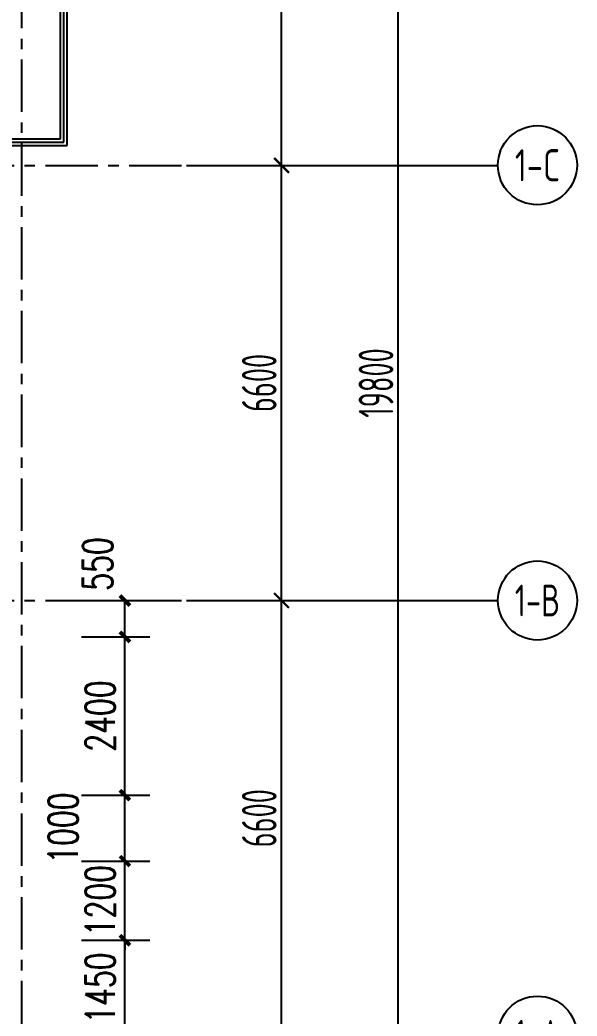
# Model space of a CAD drawing. Header units: millimetres. Extents: x -1048436 to -185795, y -983427 to 400387.
# Drawn here: x -678779 to -670332, y -356294 to -341189 of the extents above; entities that cross this region are included whole.
import ezdxf
from ezdxf.enums import TextEntityAlignment as Align

# ---------------------------------------------------------------- set-up
doc = ezdxf.new("R2010")
doc.units = ezdxf.units.MM
doc.header["$LTSCALE"] = 500
doc.linetypes.add('一层轴网$0$CENTER', pattern=[50.8, 31.75, -6.35, 6.35, -6.35])
for name, color, linetype in [('AXIS_TEXT', 7, 'Continuous'), ('PUB_DIM', 3, 'Continuous'), ('一层轴网$0$建-文字', 4, 'Continuous'), ('一层轴网$0$建-符号', 150, 'Continuous'), ('一层轴网$0$建-轴线', 1, '一层轴网$0$CENTER'), ('建-楼梯-扶手栏杆', 3, 'Continuous')]:
    doc.layers.add(name, color=color, linetype=linetype)
doc.styles.add('_TCH_DIM_T3', font='SIMPLEX', dxfattribs={"width": 0.705882, "bigfont": 'GBCBIG'})
doc.styles.add('COMPLEX', font='COMPLEX')
doc.styles.add('一层轴网$0$XD2008', font='xd-hzs.shx', dxfattribs={"width": 0.7, "bigfont": 'xd-hztxt.shx'})
doc.styles.add('一层轴网$0$XD2008_T3', font='xd-hzs.shx', dxfattribs={"width": 0.7, "bigfont": 'xd-hztxt.shx'})
doc.dimstyles.new('_TCH_ARCH&&150', dxfattribs={"dimtxt": 446.25, "dimasz": 150, "dimexe": 375, "dimexo": 450, "dimgap": 150, "dimtad": 1, "dimdec": 0, "dimzin": 0, "dimdsep": 46, "dimtxsty": '_TCH_DIM_T3', "dimblk": 'ARCHTICK', "dimcen": 0.09, "dimclrt": 7, "dimazin": 2, "dimtfac": 1, "dimtdec": 0, "dimtix": 1, "dimtmove": 2, "dimatfit": 3, "dimldrblk": 'ARCHTICK', "dimfxl": 1, "dimtolj": 1, "dimtzin": 0, "dimarcsym": 0})
doc.dimstyles.new('一层轴网$0$XD100&&150', dxfattribs={"dimtxt": 525, "dimasz": 225, "dimexe": 150, "dimexo": 150, "dimgap": 75, "dimtad": 1, "dimdec": 0, "dimdsep": 46, "dimtxsty": '一层轴网$0$XD2008_T3', "dimblk": '一层轴网$0$_ARCHTICK', "dimcen": 2.5, "dimdle": 150, "dimclrt": 7, "dimaunit": 1, "dimadec": 0, "dimazin": 0, "dimtfac": 1, "dimtdec": 0, "dimtix": 1, "dimtmove": 0, "dimatfit": 3, "dimfxl": 1, "dimtolj": 1, "dimtzin": 0, "dimarcsym": 0})

# ---------------------------------------------------------------- blocks, each defined once
blk = doc.blocks.new('_AXISO')
blk.add_circle((0, 0), 0.5)
at = {"layer": 'AXIS_TEXT', "style": 'COMPLEX', "width": 1.041667}
blk.add_attdef('A', text='', height=0.56, dxfattribs=at).set_placement((-0.25, -0.28), (0.25, -0.28), align=Align.FIT)
blk = doc.blocks.new('一层轴网$0$_ARCHTICK')
at = {"color": 0, "linetype": 'ByBlock', "const_width": 0.15}
blk.add_lwpolyline([(-0.5, -0.5), (0.5, 0.5)], dxfattribs=at)
blk = doc.blocks.new('*D2931')
at = {"layer": 'Defpoints', "color": 0, "transparency": 16777216}
for p in [(77110, 19800), (78550, 19800), (77110, 13200)]:
    blk.add_point(p, dxfattribs=at)
at = {"layer": '一层轴网$0$建-符号', "color": 0, "lineweight": -2, "transparency": 16777216}
for p, q in [((78550, 13050), (78550, 19950)), ((77260, 19800), (78700, 19800)), ((77260, 13200), (78700, 13200))]:
    blk.add_line(p, q, dxfattribs=at)
at = {"layer": '一层轴网$0$建-符号', "color": 0, "lineweight": -2, "transparency": 16777216, "xscale": 225, "yscale": 225, "zscale": 225}
for p, rotation in [((78550, 19800), 90), ((78550, 13200), 270)]:
    blk.add_blockref('一层轴网$0$_ARCHTICK', p, dxfattribs=dict(at, rotation=rotation))
at = {"layer": '一层轴网$0$建-符号', "color": 7, "transparency": 16777216, "insert": (78212, 16500), "char_height": 525, "attachment_point": 5, "rotation": 90, "style": '一层轴网$0$XD2008_T3'}
blk.add_mtext('\\A1;6600', dxfattribs=at)
blk = doc.blocks.new('*D2932')
at = {"layer": 'Defpoints', "color": 0, "transparency": 16777216}
for p in [(77110, 13200), (78550, 13200), (77110, 6600)]:
    blk.add_point(p, dxfattribs=at)
at = {"layer": '一层轴网$0$建-符号', "color": 0, "lineweight": -2, "transparency": 16777216}
for p, q in [((78550, 6450), (78550, 13350)), ((77260, 13200), (78700, 13200)), ((77260, 6600), (78700, 6600))]:
    blk.add_line(p, q, dxfattribs=at)
at = {"layer": '一层轴网$0$建-符号', "color": 0, "lineweight": -2, "transparency": 16777216, "xscale": 225, "yscale": 225, "zscale": 225}
for p, rotation in [((78550, 13200), 90), ((78550, 6600), 270)]:
    blk.add_blockref('一层轴网$0$_ARCHTICK', p, dxfattribs=dict(at, rotation=rotation))
at = {"layer": '一层轴网$0$建-符号', "color": 7, "transparency": 16777216, "insert": (78212, 9900), "char_height": 525, "attachment_point": 5, "rotation": 90, "style": '一层轴网$0$XD2008_T3'}
blk.add_mtext('\\A1;6600', dxfattribs=at)
blk = doc.blocks.new('*D2933')
at = {"layer": 'Defpoints', "color": 0, "transparency": 16777216}
for p in [(77110, 6600), (78550, 6600), (77110, 0)]:
    blk.add_point(p, dxfattribs=at)
at = {"layer": '一层轴网$0$建-符号', "color": 0, "lineweight": -2, "transparency": 16777216}
for p, q in [((78550, -150), (78550, 6750)), ((77260, 6600), (78700, 6600)), ((77260, 0), (78700, 0))]:
    blk.add_line(p, q, dxfattribs=at)
at = {"layer": '一层轴网$0$建-符号', "color": 0, "lineweight": -2, "transparency": 16777216, "xscale": 225, "yscale": 225, "zscale": 225}
for p, rotation in [((78550, 6600), 90), ((78550, 0), 270)]:
    blk.add_blockref('一层轴网$0$_ARCHTICK', p, dxfattribs=dict(at, rotation=rotation))
at = {"layer": '一层轴网$0$建-符号', "color": 7, "transparency": 16777216, "insert": (78212, 3300), "char_height": 525, "attachment_point": 5, "rotation": 90, "style": '一层轴网$0$XD2008_T3'}
blk.add_mtext('\\A1;6600', dxfattribs=at)
blk = doc.blocks.new('*D2934')
at = {"layer": 'Defpoints', "color": 0, "transparency": 16777216}
for p in [(78925, 19800), (80320, 19800), (78925, 0)]:
    blk.add_point(p, dxfattribs=at)
at = {"layer": '一层轴网$0$建-符号', "color": 0, "lineweight": -2, "transparency": 16777216}
for p, q in [((80320, -150), (80320, 19950)), ((79075, 19800), (80470, 19800)), ((79075, 0), (80470, 0))]:
    blk.add_line(p, q, dxfattribs=at)
at = {"layer": '一层轴网$0$建-符号', "color": 0, "lineweight": -2, "transparency": 16777216, "xscale": 225, "yscale": 225, "zscale": 225}
for p, rotation in [((80320, 19800), 90), ((80320, 0), 270)]:
    blk.add_blockref('一层轴网$0$_ARCHTICK', p, dxfattribs=dict(at, rotation=rotation))
at = {"layer": '一层轴网$0$建-符号', "color": 7, "transparency": 16777216, "insert": (79982.5, 9900), "char_height": 525, "attachment_point": 5, "rotation": 90, "style": '一层轴网$0$XD2008_T3'}
blk.add_mtext('\\A1;19800', dxfattribs=at)
blk = doc.blocks.new('_ArchTick')
at = {"color": 0, "linetype": 'ByBlock', "const_width": 0.4}
blk.add_lwpolyline([(-0.5, -0.5), (0.5, 0.5)], dxfattribs=at)
blk = doc.blocks.new('*D1543')
at = {"layer": 'Defpoints', "color": 0, "transparency": 16777216}
for p in [(-678297, -349994), (-677187, -349994), (-678297, -350544)]:
    blk.add_point(p, dxfattribs=at)
at = {"layer": 'PUB_DIM', "color": 0, "lineweight": -2, "transparency": 16777216}
for p, q in [((-677847, -349994), (-676812, -349994)), ((-677187, -350544), (-677187, -349994)), ((-677847, -350544), (-676812, -350544))]:
    blk.add_line(p, q, dxfattribs=at)
at = {"layer": 'PUB_DIM', "color": 0, "lineweight": -2, "transparency": 16777216, "xscale": 150, "yscale": 150, "zscale": 150}
for p, rotation in [((-677187, -349994), 90), ((-677187, -350544), 270)]:
    blk.add_blockref('_ArchTick', p, dxfattribs=dict(at, rotation=rotation))
at = {"layer": 'PUB_DIM', "color": 7, "transparency": 16777216, "insert": (-677600, -349439), "char_height": 446.2, "attachment_point": 5, "rotation": 90, "style": '_TCH_DIM_T3'}
blk.add_mtext('\\A1;550', dxfattribs=at)
blk = doc.blocks.new('*D1544')
at = {"layer": 'Defpoints', "color": 0, "transparency": 16777216}
for p in [(-678297, -350544), (-677187, -350544), (-678297, -352944)]:
    blk.add_point(p, dxfattribs=at)
at = {"layer": 'PUB_DIM', "color": 0, "lineweight": -2, "transparency": 16777216}
for p, q in [((-677847, -350544), (-676812, -350544)), ((-677187, -352944), (-677187, -350544)), ((-677847, -352944), (-676812, -352944))]:
    blk.add_line(p, q, dxfattribs=at)
at = {"layer": 'PUB_DIM', "color": 0, "lineweight": -2, "transparency": 16777216, "xscale": 150, "yscale": 150, "zscale": 150}
for p, rotation in [((-677187, -350544), 90), ((-677187, -352944), 270)]:
    blk.add_blockref('_ArchTick', p, dxfattribs=dict(at, rotation=rotation))
at = {"layer": 'PUB_DIM', "color": 7, "transparency": 16777216, "insert": (-677561, -351744), "char_height": 446.2, "attachment_point": 5, "rotation": 90, "style": '_TCH_DIM_T3'}
blk.add_mtext('\\A1;2400', dxfattribs=at)
blk = doc.blocks.new('*D1545')
at = {"layer": 'Defpoints', "color": 0, "transparency": 16777216}
for p in [(-678297, -352944), (-677187, -352944), (-678297, -353944)]:
    blk.add_point(p, dxfattribs=at)
at = {"layer": 'PUB_DIM', "color": 0, "lineweight": -2, "transparency": 16777216}
for p, q in [((-677847, -352944), (-676812, -352944)), ((-677187, -353944), (-677187, -352944)), ((-677847, -353944), (-676812, -353944))]:
    blk.add_line(p, q, dxfattribs=at)
at = {"layer": 'PUB_DIM', "color": 0, "lineweight": -2, "transparency": 16777216, "xscale": 150, "yscale": 150, "zscale": 150}
for p, rotation in [((-677187, -352944), 90), ((-677187, -353944), 270)]:
    blk.add_blockref('_ArchTick', p, dxfattribs=dict(at, rotation=rotation))
at = {"layer": 'PUB_DIM', "color": 7, "transparency": 16777216, "insert": (-678125, -353444), "char_height": 446.2, "attachment_point": 5, "rotation": 90, "style": '_TCH_DIM_T3'}
blk.add_mtext('\\A1;1000', dxfattribs=at)
blk = doc.blocks.new('*D1546')
at = {"layer": 'Defpoints', "color": 0, "transparency": 16777216}
for p in [(-678297, -353944), (-677187, -353944), (-678297, -355144)]:
    blk.add_point(p, dxfattribs=at)
at = {"layer": 'PUB_DIM', "color": 0, "lineweight": -2, "transparency": 16777216}
for p, q in [((-677187, -353944), (-677187, -353794)), ((-677847, -353944), (-676812, -353944)), ((-677187, -355144), (-677187, -353944)), ((-677847, -355144), (-676812, -355144)), ((-677187, -355144), (-677187, -355294))]:
    blk.add_line(p, q, dxfattribs=at)
at = {"layer": 'PUB_DIM', "color": 0, "lineweight": -2, "transparency": 16777216, "xscale": 150, "yscale": 150, "zscale": 150}
for p, rotation in [((-677187, -353944), 270), ((-677187, -355144), 90)]:
    blk.add_blockref('_ArchTick', p, dxfattribs=dict(at, rotation=rotation))
at = {"layer": 'PUB_DIM', "color": 7, "transparency": 16777216, "insert": (-677561, -354544), "char_height": 446.2, "attachment_point": 5, "rotation": 90, "style": '_TCH_DIM_T3'}
blk.add_mtext('\\A1;1200', dxfattribs=at)
blk = doc.blocks.new('*D1547')
at = {"layer": 'Defpoints', "color": 0, "transparency": 16777216}
for p in [(-678297, -355144), (-677187, -355144), (-678297, -356594)]:
    blk.add_point(p, dxfattribs=at)
at = {"layer": 'PUB_DIM', "color": 0, "lineweight": -2, "transparency": 16777216}
for p, q in [((-677847, -355144), (-676812, -355144)), ((-677187, -356594), (-677187, -355144)), ((-677847, -356594), (-676812, -356594))]:
    blk.add_line(p, q, dxfattribs=at)
at = {"layer": 'PUB_DIM', "color": 0, "lineweight": -2, "transparency": 16777216, "xscale": 150, "yscale": 150, "zscale": 150}
for p, rotation in [((-677187, -355144), 90), ((-677187, -356594), 270)]:
    blk.add_blockref('_ArchTick', p, dxfattribs=dict(at, rotation=rotation))
at = {"layer": 'PUB_DIM', "color": 7, "transparency": 16777216, "insert": (-677561, -355869), "char_height": 446.2, "attachment_point": 5, "rotation": 90, "style": '_TCH_DIM_T3'}
blk.add_mtext('\\A1;1450', dxfattribs=at)
blk = doc.blocks.new('一层轴网')
at = {"layer": '一层轴网$0$建-符号'}
for p, q in [((77110, 13200), (81830, 13200)), ((81830.3, 13201.8), (81830.3, 13201.8)), ((77110, 6600), (81830, 6600)), ((81830.6, 6601.8), (81830.6, 6601.8))]:
    blk.add_line(p, q, dxfattribs=at)
at = {"layer": '一层轴网$0$建-轴线', "ltscale": 0.05}
for p, q in [((-2500, 13200), (77110, 13200)), ((-2500, 6600), (77110, 6600))]:
    blk.add_line(p, q, dxfattribs=at)
blk.add_lwpolyline([(74610, -2500.8), (74610, 26878.3)], dxfattribs=at)
at = {"layer": '一层轴网$0$建-符号'}
ref = blk.add_blockref('_AXISO', (82430.3, 13201.8), dxfattribs=dict(at, xscale=1200, yscale=1200, zscale=1200))
ref.add_attrib('A', '1-C', dxfattribs={"layer": '一层轴网$0$建-文字', "height": 486.4, "style": '一层轴网$0$XD2008', "width": 0.917494}).set_placement((82087.9, 12958.6), (82772.7, 12958.6), align=Align.FIT)
ref = blk.add_blockref('_AXISO', (82430.6, 6601.8), dxfattribs=dict(at, xscale=1200, yscale=1200, zscale=1200))
ref.add_attrib('A', '1-B', dxfattribs={"layer": '一层轴网$0$建-文字', "height": 481.73, "style": '一层轴网$0$XD2008', "width": 0.947467}).set_placement((82086.5, 6360.9), (82774.6, 6360.9), align=Align.FIT)
ref = blk.add_blockref('_AXISO', (82430.9, 1.8), dxfattribs=dict(at, xscale=1200, yscale=1200, zscale=1200))
ref.add_attrib('A', '1-A', dxfattribs={"layer": '一层轴网$0$建-文字', "height": 479.03, "style": '一层轴网$0$XD2008', "width": 0.922464}).set_placement((82085.8, -237.7), (82775.9, -237.7), align=Align.FIT)
for p1, p2, distance, picture, middle in [((77110, 13200), (77110, 19800), -1440, '*D2931', (78212.5, 16500)), ((78925, 0), (78925, 19800), -1395, '*D2934', (79982.5, 9900)), ((77110, 6600), (77110, 13200), -1440, '*D2932', (78212.5, 9900)), ((77110, 0), (77110, 6600), -1440, '*D2933', (78212.5, 3300))]:
    dim = blk.add_aligned_dim(p1=p1, p2=p2, distance=distance, dimstyle='一层轴网$0$XD100&&150', dxfattribs=at)
    dim.commit()
    dim.dimension.update_dxf_attribs({"geometry": picture, "text_midpoint": middle})

msp = doc.modelspace()

# ---------------------------------------------------------------- linework, layer by layer
for p, q in [((-678062.7, -343094), (-678062.7, -340593.2)), ((-679862.7, -343094), (-678062.7, -343094))]:
    msp.add_line(p, q)
at = {"layer": '建-楼梯-扶手栏杆'}
for p, q in [((-678162.7, -342994), (-678162.7, -340693.2)), ((-678112.7, -343044), (-678112.7, -340643.2)), ((-679962.7, -342994), (-678162.7, -342994)), ((-679912.7, -343044), (-678112.7, -343044))]:
    msp.add_line(p, q, dxfattribs=at)

# ---------------------------------------------------------------- block references
msp.add_blockref('一层轴网', (-753362.7, -356594))

# ---------------------------------------------------------------- dimensions: what is measured, and where the dimension line sits
at = {"layer": 'PUB_DIM'}
for base, p1, p2, picture, middle in [((-677187.4, -349994), (-678297.4, -350544), (-678297.4, -349994), '*D1543', (-677599.9, -349439)), ((-677187.4, -352944), (-678297.4, -353944), (-678297.4, -352944), '*D1545', (-678124.9, -353444))]:
    dim = msp.add_linear_dim(base=base, p1=p1, p2=p2, angle=90, dimstyle='_TCH_ARCH&&150', dxfattribs=at)
    dim.commit()
    dim.dimension.update_dxf_attribs({"geometry": picture, "text_midpoint": middle, "dimtype": 129})
for p1, p2, picture, middle in [((-678297.4, -352944), (-678297.4, -350544), '*D1544', (-677560.6, -351744)), ((-678297.4, -355144), (-678297.4, -353944), '*D1546', (-677560.6, -354544)), ((-678297.4, -356594), (-678297.4, -355144), '*D1547', (-677560.6, -355869))]:
    dim = msp.add_aligned_dim(p1=p1, p2=p2, distance=-1110, dimstyle='_TCH_ARCH&&150', dxfattribs=at)
    dim.commit()
    dim.dimension.update_dxf_attribs({"geometry": picture, "text_midpoint": middle})

doc.saveas('drawing.dxf')
